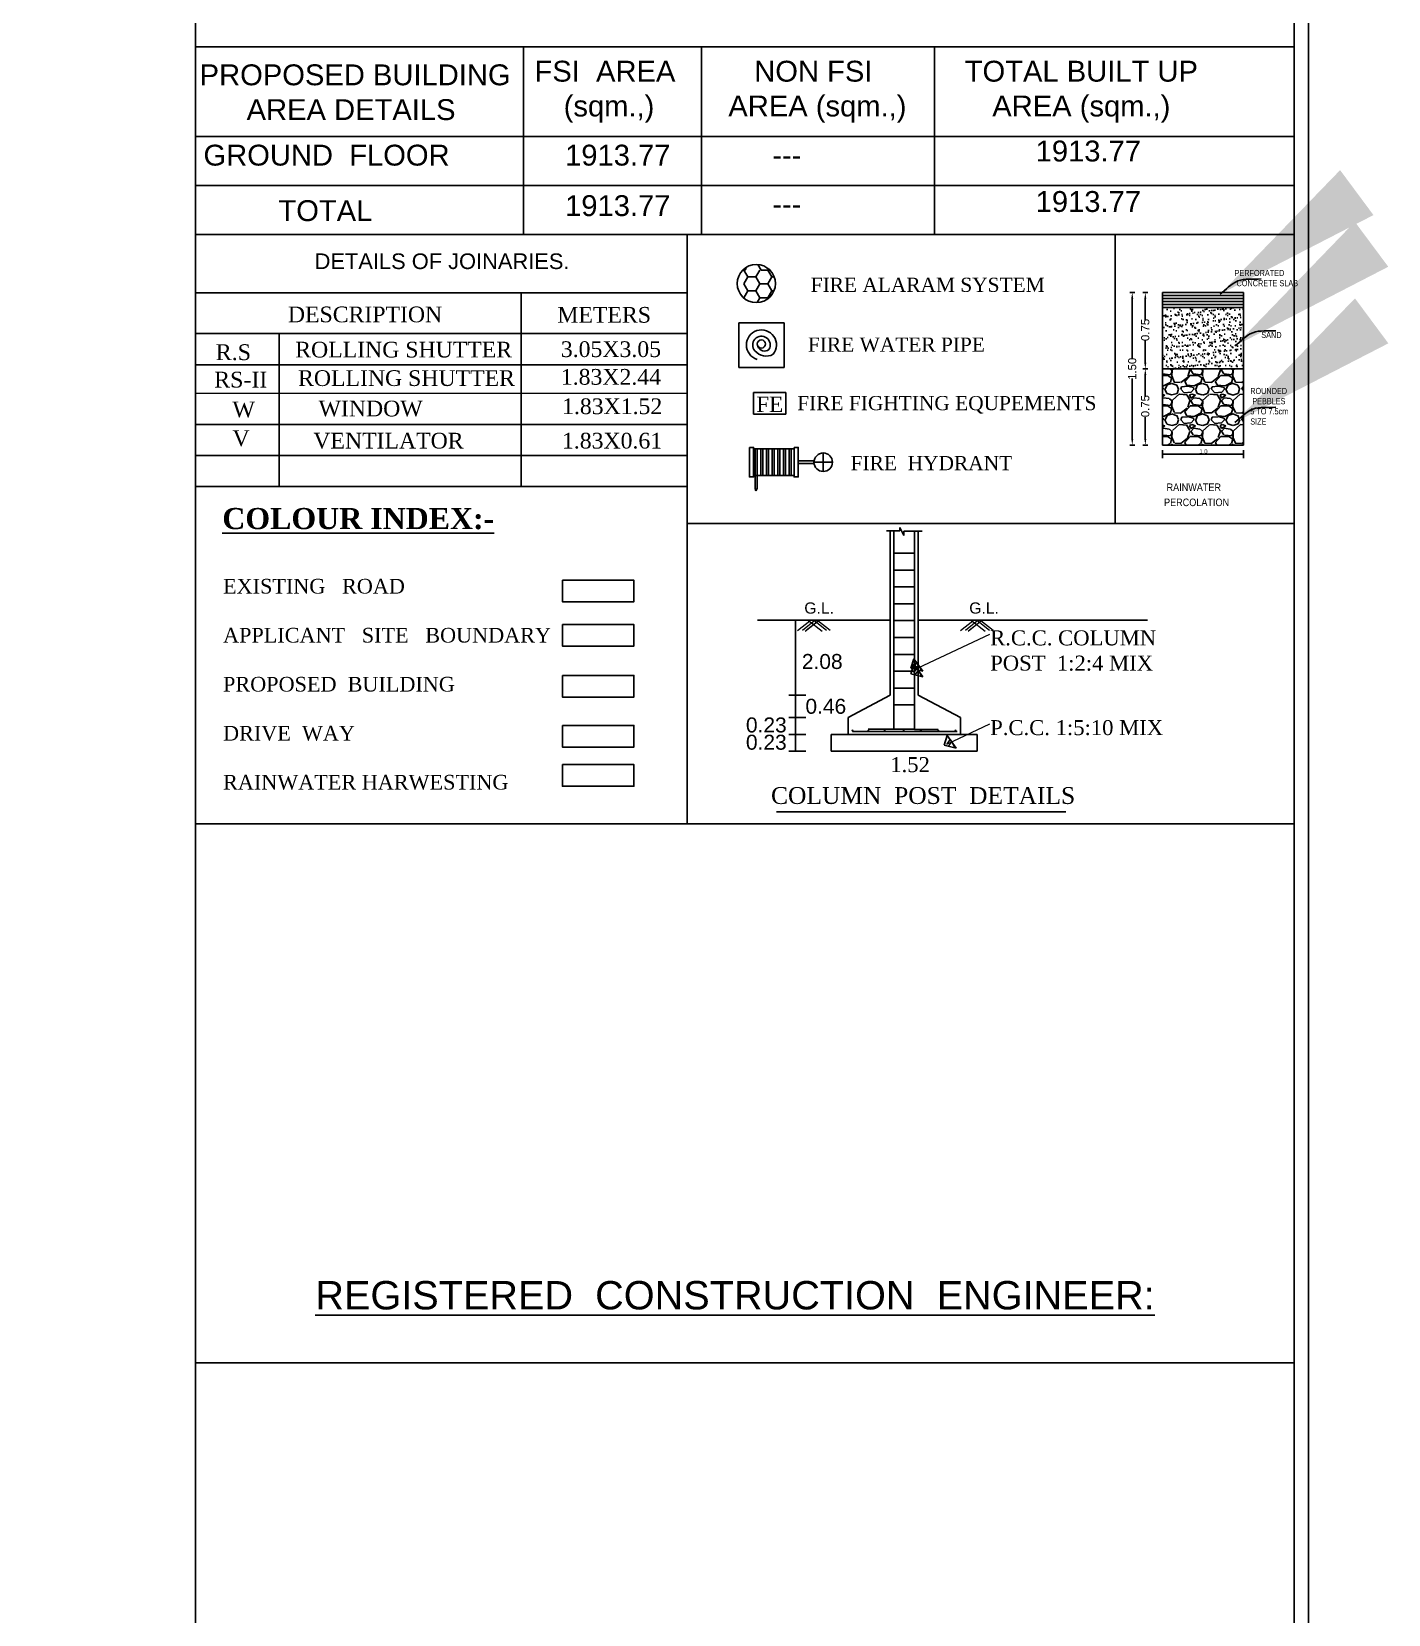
# Model space of a CAD drawing. Header units: metres. Extents: x 29685 to 29940, y 15099 to 15300.
# Drawn here: x 29733.1 to 29780.9, y 15181.2 to 15236.9 of the extents above; entities that cross this region are included whole.
import ezdxf

# ---------------------------------------------------------------- set-up
doc = ezdxf.new("R2010")
doc.units = ezdxf.units.M
doc.header["$MEASUREMENT"] = 0
doc.styles.add('00', font='romantic.ttf')
doc.styles.add('A', font='ARIALN.TTF')
doc.styles.add('Head', font='ANTQUAB.TTF')
doc.styles.add('i', font='romantic.ttf')
doc.styles.add('Schedule', font='times.ttf', dxfattribs={"height": 9})
doc.styles.get("Standard").update_dxf_attribs({"font": 'arial.ttf', "height": 0.25})
doc.dimstyles.new('Copy of Standard11', dxfattribs={"dimtxt": 10, "dimasz": 6, "dimexe": 9, "dimexo": 9, "dimgap": 0, "dimtad": 0, "dimdec": 1, "dimzin": 0, "dimdsep": 46, "dimlunit": 4, "dimtxsty": 'Standard', "dimcen": -0.089996, "dimse1": 1, "dimse2": 1, "dimclrd": 8, "dimclrt": 7, "dimadec": 0, "dimazin": 0, "dimtfac": 1, "dimtdec": 1, "dimtix": 1, "dimtofl": 0, "dimtmove": 0, "dimatfit": 3, "dimfxl": 0, "dimfrac": 1, "dimtolj": 1, "dimtzin": 0, "dimarcsym": 0})

# ---------------------------------------------------------------- blocks, each defined once
blk = doc.blocks.new('l')
at = {"linetype": 'Continuous'}
blk.add_line((-6, 0), (6, 0), dxfattribs=at)

msp = doc.modelspace()

# ---------------------------------------------------------------- hatches: boundary and pattern name
h = msp.add_hatch()
h.set_pattern_fill('AR-SAND', color=256, scale=0.143451, style=0)
h.set_pattern_definition([(37.5, (29587.11213, 15161.94396), (-0.00903646, 0.27640493), [0, -0.21804563, 0, -0.24386682, 0, -0.233108]), (7.5, (29587.11213, 15161.94396), (0.25387636, 0.4048399), [0, -0.11762988, 0, -0.19652797, 0, -0.07531181]), (327.5, (29586.93569, 15161.94396), (0.446727, 0.0008118), [0, -0.07172554, 0, -0.25821193, 0, -0.33711002]), (317.5, (29586.9357, 15161.94396), (0.4312321, 0.1259035), [0, -0.03586277, 0, -0.16927226, 0, -0.19365895])])
h.paths.add_polyline_path([(29775.767, 15227.223), (29772.919, 15227.223), (29772.919, 15225.069), (29775.767, 15225.069)])
h = msp.add_hatch()
h.set_pattern_fill('GRAVEL', color=256, scale=1.075883, style=0)
h.set_pattern_definition([(228.0128, (29587.886766, 15163.01985), (-8.607062383, -9.682948764), [0.144745, -14.329781]), (184.9697, (29587.789936, 15162.91226), (12.910597558, 1.075873683), [0.248387, -24.590302]), (132.5104, (29587.54248, 15162.89074), (10.75882037, -11.834722723), [0.175141, -17.3389654]), (267.2737, (29587.12289, 15162.62177), (1.075878751, 21.517661029), [0.2261915, -22.392954]), (292.8337, (29587.11213, 15162.395834), (-5.379425835, 12.910592566), [0.2217987, -21.958098]), (357.2737, (29587.1982, 15162.191417), (-21.517661029, 1.075878751), [0.2261915, -22.392954]), (37.6942, (29587.424136, 15162.180658), (-13.9864873655, -10.758820033), [0.2991267, -29.613518]), (72.2553, (29587.66083, 15162.363558), (7.531192828, 23.669422728), [0.2824064, -27.958242]), (121.4296, (29587.7469, 15162.63253), (-8.607073144, 13.986474122), [0.2269575, -22.46882]), (175.2364, (29587.62855, 15162.82619), (11.83471441, -1.075873926), [0.259107, -12.6962407]), (222.3974, (29587.370342, 15162.847705), (-12.910604336, -11.8347048725), [0.3350816, -33.173105]), (138.8141, (29588.18801, 15162.61101), (-7.53118442, 6.455295323), [0.1143674, -11.322425]), (171.4692, (29588.10194, 15162.686323), (13.986477617, -2.151774581), [0.2175834, -21.540804]), (225, (29587.8868, 15162.7186), (-1e-16, -1.0758834), [0.1521525, -1.3693753]), (203.1986, (29587.81145, 15162.8477), (5.37941489, 2.1517675), [0.081937, -8.111744]), (291.8014, (29587.73614, 15162.81543), (-1.07588294, 3.2276494), [0.115876, -5.677932]), (30.9638, (29587.77918, 15162.70784), (3.22764698, 2.15176874), [0.188203, -6.085219]), (161.5651, (29587.94056, 15162.80467), (2.15176654, -1.0758813), [0.1360895, -3.266152]), (16.3895, (29587.11213, 15162.81543), (10.758832721, 3.227641263), [0.1906465, -18.8740493]), (70.3462, (29587.29503, 15162.86922), (-4.30352703, -11.83471569), [0.159942, -15.8342096]), (293.1986, (29587.94056, 15163.01985), (-2.1517675, 5.37941489), [0.163873, -8.029808]), (343.6105, (29588.00511, 15162.86922), (-10.758832721, 3.227641263), [0.1906465, -18.8740493]), (339.444, (29587.11213, 15162.14838), (-5.37941716, 2.15176176), [0.183847, -9.008502]), (294.7751, (29587.28427, 15162.08383), (-5.379406774, 11.834717073), [0.154043, -15.250258]), (66.8014, (29587.95132, 15161.94396), (2.1517675, 5.37941489), [0.163873, -8.029808]), (17.354, (29588.01587, 15162.09459), (-13.986481635, -4.303526227), [0.1803513, -17.854735]), (69.444, (29587.42414, 15161.94396), (-2.15176176, -5.37941716), [0.0919234, -9.1004255]), (101.3099, (29587.88677, 15161.94396), (-1.07588049, 4.30353295), [0.054859, -5.431089]), (165.9638, (29587.876, 15161.99776), (3.2276497, -1.07588095), [0.2217987, -4.21418]), (186.009, (29587.66083, 15162.05155), (10.758830088, 1.075882301), [0.2055475, -20.349169]), (303.6901, (29587.77918, 15162.611), (-1.07588447, 2.1517656), [0.155166, -3.723985]), (353.1572, (29587.86525, 15162.481905), (18.290010922, -2.151774676), [0.270901, -26.819142]), (60.9454, (29588.13422, 15162.44963), (-4.30353217, -7.53118166), [0.1107686, -10.966125]), (90, (29588.188, 15162.5465), (-1.075883, 1.075883), [0.064553, -1.01133]), (120.2564, (29587.63931, 15162.08383), (4.30352664, -7.53118389), [0.149466, -14.797179]), (48.0128, (29587.564, 15162.212934), (8.607062383, 9.682948764), [0.28949, -14.185036]), (0, (29587.7577, 15162.4281), (1.075883, 1.075883), [0.2797296, -0.7961534]), (325.3048, (29588.03739, 15162.42811), (-10.75882418, 7.531190512), [0.170112, -16.841092]), (254.0546, (29588.17725, 15162.33128), (-1.07588292, -4.30353228), [0.156651, -7.675896]), (207.646, (29588.13422, 15162.180658), (-20.441773165, -10.758838654), [0.255054, -25.250409]), (175.4261, (29587.908283, 15162.06231), (-13.986480063, 1.075877442), [0.2698304, -26.7131795])])
h.paths.add_polyline_path([(29775.767, 15225.069), (29772.919, 15225.069), (29772.919, 15222.386), (29775.767, 15222.386)])
h = msp.add_hatch()
h.set_pattern_fill('ANSI32', color=256, scale=0.531647, angle=45, style=0)
h.set_pattern_definition([(90, (25082.5981, 14315.74288), (-0.19936775, 0), []), (90, (25082.66456, 14315.80934), (-0.19936775, 0), [])])
h.paths.add_polyline_path([(29759.939, 15222.252), (29758.512, 15222.252), (29758.512, 15221.309), (29759.939, 15221.309)])

# ---------------------------------------------------------------- linework, layer by layer
for p, q in [((29738.847, 15261.168), (29738.847, 15146.898)), ((29738.847, 15236.404), (29777.554, 15236.404)), ((29738.847, 15236.404), (29750.162, 15236.404)), ((29750.162, 15236.404), (29761.477, 15236.404)), ((29750.412, 15236.404), (29750.412, 15229.803)), ((29756.677, 15236.404), (29756.677, 15229.803)), ((29761.477, 15236.404), (29777.554, 15236.404)), ((29764.888, 15236.404), (29764.888, 15229.803)), ((29738.847, 15233.249), (29777.554, 15233.249)), ((29738.847, 15231.526), (29777.554, 15231.526)), ((29738.847, 15229.803), (29777.554, 15229.803)), ((29756.167, 15229.803), (29756.167, 15209.046)), ((29771.245, 15229.803), (29771.245, 15219.617)), ((29758.171, 15228.546), (29758.213, 15228.546)), ((29758.311, 15228.303), (29758.171, 15228.546)), ((29758.171, 15228.059), (29758.311, 15228.303)), ((29758.213, 15228.546), (29758.255, 15228.618)), ((29758.311, 15228.303), (29758.593, 15228.303)), ((29758.593, 15228.303), (29758.733, 15228.546)), ((29758.733, 15228.059), (29758.593, 15228.303)), ((29758.776, 15228.546), (29758.661, 15228.746)), ((29758.776, 15228.546), (29759.057, 15228.546)), ((29759.155, 15228.303), (29759.015, 15228.546)), ((29759.015, 15228.059), (29759.155, 15228.303)), ((29759.057, 15228.546), (29759.082, 15228.588)), ((29759.155, 15228.303), (29759.239, 15228.303)), ((29758.311, 15227.815), (29758.171, 15228.059)), ((29758.171, 15227.572), (29758.311, 15227.815)), ((29758.311, 15227.815), (29758.593, 15227.815)), ((29758.593, 15227.815), (29758.733, 15228.059)), ((29758.733, 15227.572), (29758.593, 15227.815)), ((29758.733, 15228.059), (29759.015, 15228.059)), ((29759.155, 15227.815), (29759.015, 15228.059)), ((29759.015, 15227.572), (29759.155, 15227.815)), ((29759.155, 15227.815), (29759.228, 15227.815)), ((29772.919, 15227.752, -0.072), (29772.919, 15222.386, -0.072)), ((29772.919, 15227.752, -0.072), (29775.767, 15227.752, -0.072)), ((29775.767, 15222.386, -0.072), (29775.767, 15227.752, -0.072)), ((29738.847, 15227.744), (29756.167, 15227.743)), ((29750.328, 15227.744), (29750.328, 15220.922)), ((29758.635, 15227.401), (29758.733, 15227.572)), ((29758.733, 15227.572), (29759.015, 15227.572)), ((29759.028, 15227.549), (29759.015, 15227.572)), ((29771.85, 15227.537, -0.072), (29771.85, 15225.415, -0.072)), ((29772.31, 15227.537, -0.072), (29772.31, 15226.767, -0.072)), ((29772.919, 15227.646, -0.072), (29775.767, 15227.646, -0.072)), ((29772.919, 15227.54, -0.072), (29775.767, 15227.54, -0.072)), ((29772.919, 15227.435, -0.072), (29775.767, 15227.435, -0.072)), ((29772.919, 15227.329, -0.072), (29775.767, 15227.329, -0.072)), ((29772.919, 15227.223, -0.072), (29775.767, 15227.223, -0.072)), ((29757.993, 15226.686), (29759.591, 15226.686)), ((29759.591, 15226.686), (29759.591, 15225.118)), ((29738.847, 15226.309), (29756.167, 15226.308)), ((29741.803, 15226.308), (29741.803, 15220.923)), ((29772.31, 15225.285, -0.072), (29772.31, 15226.055, -0.072)), ((29738.847, 15225.212), (29756.167, 15225.211)), ((29759.591, 15225.118), (29757.993, 15225.118)), ((29772.224, 15225.069, -0.072), (29772.396, 15225.069, -0.072)), ((29772.919, 15225.069, -0.072), (29775.767, 15225.069, -0.072)), ((29771.85, 15222.602, -0.072), (29771.85, 15224.724, -0.072)), ((29772.31, 15224.854, -0.072), (29772.31, 15224.084, -0.072)), ((29738.847, 15224.206), (29756.167, 15224.205)), ((29772.31, 15222.602, -0.072), (29772.31, 15223.372, -0.072)), ((29738.847, 15223.112), (29756.167, 15223.111)), ((29771.764, 15222.386, -0.072), (29771.936, 15222.386, -0.072)), ((29772.224, 15222.386, -0.072), (29772.396, 15222.386, -0.072)), ((29772.919, 15222.386, -0.072), (29775.767, 15222.386, -0.072)), ((29738.847, 15222.017), (29756.167, 15222.016)), ((29760.638, 15221.78), (29761.29, 15221.78)), ((29760.964, 15222.107), (29760.964, 15221.454)), ((29772.919, 15222.062, -0.072), (29775.767, 15222.062, -0.072)), ((29738.847, 15220.923), (29756.167, 15220.922)), ((29758.568, 15220.849), (29758.594, 15220.77)), ((29758.594, 15220.77), (29758.638, 15220.849)), ((29756.167, 15219.617), (29777.554, 15219.617)), ((29763.663, 15219.358), (29763.663, 15219.485)), ((29763.663, 15219.485), (29763.805, 15219.196)), ((29763.191, 15219.358), (29763.663, 15219.358)), ((29763.323, 15217.398), (29763.323, 15219.358)), ((29763.455, 15217.398), (29763.455, 15219.358)), ((29763.805, 15219.196), (29763.805, 15219.346)), ((29763.805, 15219.346), (29764.455, 15219.346)), ((29764.182, 15217.381), (29764.182, 15219.346)), ((29764.313, 15217.398), (29764.313, 15219.346)), ((29763.455, 15218.576), (29764.182, 15218.576)), ((29763.455, 15217.982), (29764.182, 15217.982)), ((29763.323, 15216.218), (29763.323, 15217.398)), ((29763.455, 15216.218), (29763.455, 15217.398)), ((29763.455, 15217.388), (29764.182, 15217.388)), ((29764.182, 15216.201), (29764.182, 15217.381)), ((29764.313, 15216.218), (29764.313, 15217.398)), ((29763.455, 15216.794), (29764.182, 15216.794)), ((29759.989, 15216.218), (29758.655, 15216.218)), ((29759.989, 15216.218), (29763.323, 15216.218)), ((29759.989, 15216.218), (29759.989, 15211.599)), ((29763.323, 15216.218), (29763.323, 15213.578)), ((29763.455, 15216.218), (29763.455, 15212.373)), ((29763.455, 15216.2), (29764.182, 15216.2)), ((29764.182, 15216.201), (29764.182, 15212.367)), ((29764.313, 15216.218), (29768.176, 15216.218)), ((29764.313, 15216.218), (29764.313, 15213.578)), ((29768.176, 15216.218), (29772.385, 15216.218)), ((29763.455, 15215.606), (29764.182, 15215.606)), ((29763.455, 15215.606), (29764.182, 15215.606)), ((29763.455, 15215.606), (29764.182, 15215.606)), ((29763.455, 15215.012), (29764.182, 15215.012)), ((29763.455, 15214.418), (29764.182, 15214.418)), ((29763.455, 15214.418), (29764.182, 15214.418)), ((29764.047, 15214.527), (29764.156, 15214.861)), ((29764.047, 15214.329), (29764.156, 15214.663)), ((29764.47, 15214.421), (29764.047, 15214.527)), ((29764.156, 15214.861), (29764.47, 15214.421)), ((29764.307, 15214.649), (29764.156, 15214.861)), ((29764.156, 15214.663), (29764.47, 15214.223)), ((29764.307, 15214.451), (29764.156, 15214.663)), ((29763.455, 15213.825), (29764.182, 15213.825)), ((29763.455, 15213.825), (29764.182, 15213.825)), ((29763.455, 15213.825), (29764.182, 15213.825)), ((29764.47, 15214.223), (29764.047, 15214.329)), ((29760.346, 15213.578), (29759.754, 15213.578)), ((29759.989, 15213.578), (29760.346, 15213.578)), ((29761.838, 15212.786), (29763.323, 15213.578)), ((29764.313, 15213.578), (29765.797, 15212.786)), ((29760.346, 15212.786), (29759.754, 15212.786)), ((29759.989, 15212.786), (29760.346, 15212.786)), ((29761.838, 15212.193), (29761.838, 15212.786)), ((29763.455, 15213.231), (29764.182, 15213.231)), ((29765.797, 15212.193), (29765.797, 15212.786)), ((29760.346, 15212.193), (29759.754, 15212.193)), ((29759.989, 15212.193), (29760.346, 15212.193)), ((29761.838, 15212.193), (29761.244, 15212.193)), ((29761.244, 15211.599), (29761.244, 15212.193)), ((29761.838, 15212.193), (29765.797, 15212.193)), ((29763.323, 15212.193), (29761.838, 15212.193)), ((29761.99, 15212.293), (29765.682, 15212.293)), ((29762.55, 15212.373), (29763.455, 15212.373)), ((29763.323, 15212.193), (29764.313, 15212.193)), ((29763.323, 15212.193), (29764.313, 15212.193)), ((29763.455, 15212.373), (29764.182, 15212.373)), ((29765.012, 15212.367), (29764.182, 15212.367)), ((29765.224, 15211.819), (29765.332, 15212.153)), ((29765.484, 15211.941), (29765.332, 15212.153)), ((29765.332, 15212.153), (29765.647, 15211.713)), ((29765.797, 15212.193), (29766.391, 15212.193)), ((29766.391, 15211.599), (29766.391, 15212.193)), ((29760.346, 15211.599), (29759.754, 15211.599)), ((29759.989, 15211.599), (29760.346, 15211.599)), ((29761.838, 15211.599), (29761.244, 15211.599)), ((29761.838, 15211.599), (29765.797, 15211.599)), ((29763.323, 15211.599), (29761.838, 15211.599)), ((29763.323, 15211.599), (29764.313, 15211.599)), ((29765.647, 15211.713), (29765.224, 15211.819)), ((29765.797, 15211.599), (29766.391, 15211.599)), ((29759.323, 15209.469), (29769.516, 15209.469)), ((29738.847, 15209.046), (29777.554, 15209.046)), ((29738.847, 15209.046), (29738.847, 15209.046)), ((29738.847, 15209.046), (29738.847, 15198.279)), ((29738.847, 15190.067), (29777.554, 15190.067))]:
    msp.add_line(p, q)
at = {"lineweight": -2}
for p, q in [((29757.993, 15226.686), (29757.993, 15225.118)), ((29758.514, 15224.233), (29758.514, 15223.477)), ((29751.088, 15209.046), (29738.847, 15209.046))]:
    msp.add_line(p, q, dxfattribs=at)
at = {"linetype": 'ByBlock'}
for p, q in [((29758.514, 15224.233), (29759.646, 15224.233)), ((29759.646, 15224.233), (29759.646, 15223.477)), ((29759.646, 15223.477), (29758.514, 15223.477))]:
    msp.add_line(p, q, dxfattribs=at)
at = {"lineweight": 20}
for p, q in [((29760.061, 15215.856), (29760.494, 15216.199)), ((29760.239, 15215.869), (29760.672, 15216.213)), ((29760.331, 15215.828), (29760.817, 15216.213)), ((29760.369, 15215.863), (29760.802, 15216.206)), ((29760.93, 15215.814), (29760.445, 15216.199)), ((29761.082, 15215.849), (29760.623, 15216.213)), ((29761.212, 15215.856), (29760.779, 15216.199)), ((29765.801, 15215.856), (29766.235, 15216.199)), ((29765.979, 15215.869), (29766.412, 15216.213)), ((29766.072, 15215.828), (29766.557, 15216.213)), ((29766.109, 15215.863), (29766.543, 15216.206)), ((29766.671, 15215.814), (29766.186, 15216.199)), ((29766.822, 15215.849), (29766.363, 15216.213)), ((29766.953, 15215.856), (29766.519, 15216.199)), ((29764.313, 15214.541), (29766.828, 15215.724)), ((29764.259, 15214.733), (29764.139, 15214.566)), ((29764.259, 15214.535), (29764.139, 15214.368)), ((29764.263, 15214.728), (29764.143, 15214.561)), ((29764.263, 15214.53), (29764.143, 15214.363)), ((29764.307, 15214.649), (29764.186, 15214.482)), ((29764.307, 15214.451), (29764.186, 15214.284)), ((29764.259, 15214.733), (29764.354, 15214.566)), ((29764.259, 15214.535), (29764.354, 15214.368)), ((29764.263, 15214.728), (29764.358, 15214.561)), ((29764.263, 15214.53), (29764.358, 15214.363)), ((29764.307, 15214.649), (29764.402, 15214.482)), ((29764.307, 15214.451), (29764.402, 15214.284)), ((29765.32, 15211.853), (29766.828, 15212.562)), ((29765.436, 15212.024), (29765.316, 15211.858)), ((29765.44, 15212.02), (29765.32, 15211.853)), ((29765.484, 15211.941), (29765.363, 15211.774)), ((29765.436, 15212.024), (29765.531, 15211.858)), ((29765.44, 15212.02), (29765.535, 15211.853)), ((29765.484, 15211.941), (29765.579, 15211.774))]:
    msp.add_line(p, q, dxfattribs=at)
for points in [[(29685.291, 15261.668), (29778.054, 15261.668), (29778.054, 15118.465), (29685.291, 15118.465)], [(29685.791, 15261.168), (29777.554, 15261.168), (29777.554, 15118.965), (29685.791, 15118.965)], [(29772.919, 15227.752), (29775.767, 15227.752), (29775.767, 15222.386), (29772.919, 15222.386)], [(29759.646, 15224.233), (29758.514, 15224.233), (29758.514, 15223.477), (29759.646, 15223.477)], [(29758.367, 15222.299), (29758.512, 15222.299), (29758.512, 15221.262), (29758.367, 15221.262)], [(29758.512, 15222.252), (29759.939, 15222.252), (29759.939, 15221.309), (29758.512, 15221.309)], [(29759.939, 15222.299), (29760.085, 15222.299), (29760.085, 15221.262), (29759.939, 15221.262)], [(29760.085, 15221.824), (29760.638, 15221.824), (29760.638, 15221.737), (29760.085, 15221.737)], [(29751.776, 15217.624), (29754.294, 15217.624), (29754.294, 15216.863), (29751.776, 15216.863)], [(29751.776, 15216.062), (29754.294, 15216.062), (29754.294, 15215.302), (29751.776, 15215.302)], [(29751.776, 15214.269), (29754.294, 15214.269), (29754.294, 15213.508), (29751.776, 15213.508)], [(29751.776, 15212.509), (29754.294, 15212.509), (29754.294, 15211.748), (29751.776, 15211.748)], [(29751.776, 15211.13), (29754.294, 15211.13), (29754.294, 15210.369), (29751.776, 15210.369)]]:
    msp.add_lwpolyline(points, close=True)
for points in [[(29758.568, 15221.309), (29758.568, 15220.849)], [(29758.638, 15221.309), (29758.638, 15220.849)]]:
    msp.add_lwpolyline(points)
at = {"const_width": 0.0371}
for points in [[(29761.977, 15212.33, 1), (29762.014, 15212.33, 1)], [(29762.535, 15212.33, 1), (29762.573, 15212.33, 1)], [(29763.112, 15212.33, 1), (29763.149, 15212.33, 1)], [(29763.777, 15212.33, 1), (29763.814, 15212.33, 1)], [(29764.383, 15212.33, 1), (29764.421, 15212.33, 1)], [(29765, 15212.33, 1), (29765.037, 15212.33, 1)], [(29765.605, 15212.33, 1), (29765.642, 15212.33, 1)]]:
    msp.add_lwpolyline(points, format="xyb", close=True, dxfattribs=at)
for centre, radius in [((29758.607, 15228.073), 0.673), ((29758.787, 15225.944), 0.145), ((29760.964, 15221.78), 0.326)]:
    msp.add_circle(centre, radius)
for centre, radius, start, end in [((29758.787, 15225.91), 0.53, 321.4372, 253.2573), ((29758.788, 15225.91), 0.309, 329.1263, 222.2936), ((29758.955, 15226.034), 0.517, 219.9012, 298.5281), ((29758.896, 15225.932), 0.24, 195.9931, 311.1342)]:
    msp.add_arc(centre, radius, start, end)
for points in [[(29771.814, 15227.537, -0.072), (29771.886, 15227.537, -0.072), (29771.85, 15227.752, -0.072)], [(29772.274, 15227.537, -0.072), (29772.346, 15227.537, -0.072), (29772.31, 15227.752, -0.072)], [(29772.274, 15225.285, -0.072), (29772.346, 15225.285, -0.072), (29772.31, 15225.069, -0.072)], [(29772.274, 15224.854, -0.072), (29772.346, 15224.854, -0.072), (29772.31, 15225.069, -0.072)], [(29771.814, 15222.602, -0.072), (29771.886, 15222.602, -0.072), (29771.85, 15222.386, -0.072)], [(29772.274, 15222.602, -0.072), (29772.346, 15222.602, -0.072), (29772.31, 15222.386, -0.072)], [(29764.156, 15214.861), (29764.47, 15214.421), (29764.047, 15214.527), (29764.156, 15214.861)], [(29764.156, 15214.663), (29764.47, 15214.223), (29764.047, 15214.329), (29764.156, 15214.663)], [(29765.332, 15212.153), (29765.647, 15211.713), (29765.224, 15211.819), (29765.332, 15212.153)]]:
    msp.add_solid(points)
at = {"lineweight": 20}
for points in [[(29764.139, 15214.566), (29764.259, 15214.733), (29764.354, 15214.566), (29764.139, 15214.566)], [(29764.139, 15214.368), (29764.259, 15214.535), (29764.354, 15214.368), (29764.139, 15214.368)], [(29764.143, 15214.561), (29764.263, 15214.728), (29764.358, 15214.561), (29764.143, 15214.561)], [(29764.143, 15214.363), (29764.263, 15214.53), (29764.358, 15214.363), (29764.143, 15214.363)], [(29764.186, 15214.482), (29764.307, 15214.649), (29764.402, 15214.482), (29764.186, 15214.482)], [(29764.186, 15214.284), (29764.307, 15214.451), (29764.402, 15214.284), (29764.186, 15214.284)], [(29765.316, 15211.858), (29765.436, 15212.024), (29765.531, 15211.858), (29765.316, 15211.858)], [(29765.32, 15211.853), (29765.44, 15212.02), (29765.535, 15211.853), (29765.32, 15211.853)], [(29765.363, 15211.774), (29765.484, 15211.941), (29765.579, 15211.774), (29765.363, 15211.774)]]:
    msp.add_solid(points, dxfattribs=at)

# ---------------------------------------------------------------- block references
at = {"xscale": 0.0143451071407867, "yscale": 0.0143451071407867, "zscale": 0.0143451071407867}
for p in [(29771.85, 15227.752, -0.072), (29772.31, 15227.752, -0.072)]:
    msp.add_blockref('l', p, dxfattribs=at)
at = {"xscale": 0.0239085119016206, "yscale": 0.0239085119016206, "zscale": 0.0239085119016206, "rotation": 90}
for p in [(29772.919, 15222.062, -0.072), (29775.767, 15222.062, -0.072)]:
    msp.add_blockref('l', p, dxfattribs=at)

# ---------------------------------------------------------------- texts
for s, height, style, p in [('FIRE ALARAM SYSTEM', 0.49843, 'i', (29760.524, 15227.779)), ('FIRE WATER PIPE', 0.49843, 'i', (29760.428, 15225.673)), ('FE', 0.5402, 'Schedule', (29758.605, 15223.549)), ('FIRE FIGHTING EQUPEMENTS', 0.49843, 'i', (29760.049, 15223.613)), ('FIRE  HYDRANT', 0.49843, 'i', (29761.932, 15221.499)), ('R.C.C. COLUMN', 0.5279, '00', (29766.845, 15215.33)), ('POST  1:2:4 MIX', 0.5279, '00', (29766.846, 15214.441)), ('P.C.C. 1:5:10 MIX', 0.5279, '00', (29766.846, 15212.169)), ('1.52', 0.5279, '00', (29763.326, 15210.866)), ('COLUMN  POST  DETAILS', 0.59388, '00', (29759.126, 15209.745))]:
    msp.add_text(s, height=height, dxfattribs=dict(style=style)).set_placement(p)
for s, p in [('0.75', (29772.45, 15226.047, -0.072)), ('1.50', (29771.99, 15224.679, -0.072)), ('0.75', (29772.45, 15223.364, -0.072))]:
    msp.add_text(s, height=0.2873, rotation=90).set_placement(p)
at = {"style": 'Head', "width": 0.9}
for s, p in [('        PERCOLATION', (29772.259, 15220.234)), ('         RAINWATER ', (29772.259, 15220.766))]:
    msp.add_text(s, height=0.26565, dxfattribs=at).set_placement(p)
at = {"char_height": 0.735, "width": 12.77033}
for s, insert, attachment_point in [(' PROPOSED BUILDING \\PAREA DETAILS', (29744.333, 15234.805), 5), ('FSI  AREA\\P (sqm.,)', (29753.276, 15234.827), 5), ('NON FSI \\P AREA (sqm.,)', (29760.616, 15234.827), 5), ('TOTAL BUILT UP \\PAREA (sqm.,)', (29770.056, 15234.827), 5), ('GROUND  FLOOR', (29739.134, 15232.962), 1), ('1913.77', (29751.872, 15232.962), 1), ('1913.77', (29768.447, 15233.107), 1), ('---', (29759.169, 15232.962), 1), ('1913.77', (29751.872, 15231.184), 1), ('1913.77', (29768.447, 15231.329), 1), ('TOTAL', (29741.774, 15231.008), 1), ('---', (29759.169, 15231.239), 1)]:
    msp.add_mtext(s, dxfattribs=dict(at, insert=insert, attachment_point=attachment_point))
at = {"attachment_point": 5}
for s, insert, char_height in [('DETAILS OF JOINARIES.', (29747.538, 15228.854), 0.55076), ('{\\LREGISTERED  CONSTRUCTION  ENGINEER:}', (29757.857, 15192.436), 1)]:
    msp.add_mtext(s, dxfattribs=dict(at, insert=insert, char_height=char_height))
at = {"attachment_point": 1}
for s, insert, char_height, width, style in [('{\\fArial Narrow|b0|i0|c0|p34;\\P\\H0.6x;PERFORATED\\P CONCRETE SLAB}', (29775.453, 15229.15, -0.072), 0.35863, 12.29517, 'A'), ('DESCRIPTION', (29742.108, 15227.262), 0.5535, 31.06983, 'i'), ('METERS', (29751.6, 15227.247), 0.5535, 31.06983, 'i'), ('\\P{\\H0.6x;SAND}', (29776.397, 15226.968, -0.072), 0.35863, 12.29517, 'A'), ('\\P{\\H0.6x;ROUNDED\\P PEBBLES\\P5 TO 7.5cm\\PSIZE}', (29776.007, 15224.995, -0.072), 0.35863, 12.29517, 'A'), ('1.0', (29774.214, 15222.236, -0.03), 0.1513, 5.18702, 'A'), ('{\\fTimes New Roman|b1|i0|c0|p18;\\LCOLOUR INDEX:-}', (29739.797, 15220.168), 0.7437, 14.27197, 'i'), ('EXISTING   ROAD\\P\\PAPPLICANT   SITE   BOUNDARY\\P\\PPROPOSED  BUILDING\\P\\PDRIVE  WAY\\P\\PRAINWATER HARWESTING', (29739.823, 15217.672), 0.5176, 20.93467, 'i')]:
    msp.add_mtext(s, dxfattribs=dict(at, insert=insert, char_height=char_height, width=width, style=style))
at = {"attachment_point": 7, "style": 'i'}
for s, insert, char_height in [('R.S', (29739.567, 15225.364), 0.5575), ('ROLLING SHUTTER', (29742.366, 15225.46), 0.5535), ('3.05X3.05', (29751.722, 15225.473), 0.5535), ('RS-II', (29739.511, 15224.401), 0.5575), ('ROLLING SHUTTER', (29742.465, 15224.457), 0.5535), ('1.83X2.44', (29751.722, 15224.498), 0.5535), ('W', (29740.152, 15223.345), 0.558), ('WINDOW ', (29743.188, 15223.381), 0.5535), ('1.83X1.52', (29751.765, 15223.462), 0.5535), ('V', (29740.154, 15222.333), 0.558), ('VENTILATOR ', (29743.003, 15222.25), 0.5535), ('1.83X0.61', (29751.761, 15222.25), 0.5535)]:
    msp.add_mtext(s, dxfattribs=dict(at, insert=insert, char_height=char_height))
at = {"lineweight": 20, "char_height": 0.3959, "attachment_point": 1}
for insert in [(29760.298, 15216.843), (29766.108, 15216.843)]:
    msp.add_mtext('G.L.', dxfattribs=dict(at, insert=insert))
at = {"lineweight": 20, "char_height": 0.5279, "attachment_point": 1}
for s, insert, width in [('2.08', (29760.212, 15215.026), 1.54729), ('0.46', (29760.338, 15213.449), 1.51646), ('{\\fArial|b0|i0|c0|p34;0.23}', (29758.242, 15212.791), 11.26728), ('{\\fArial|b0|i0|c0|p34;0.23}', (29758.242, 15212.183), 11.26728)]:
    msp.add_mtext(s, dxfattribs=dict(at, insert=insert, width=width))

# ---------------------------------------------------------------- leaders
at = {"path_type": 1}
for points in [[(29774.941, 15227.7, -0.072), (29775.569, 15228.166, -0.072), (29776.388, 15228.235, -0.072)], [(29775.465, 15225.875, -0.072), (29776.093, 15226.342, -0.072), (29776.913, 15226.41, -0.072)], [(29775.465, 15223.183, -0.072), (29776.093, 15223.649, -0.072), (29776.913, 15223.718, -0.072)]]:
    msp.add_leader(points, dimstyle='Copy of Standard11', override={"dimclrd": 6}, dxfattribs=at)

doc.saveas('drawing.dxf')
